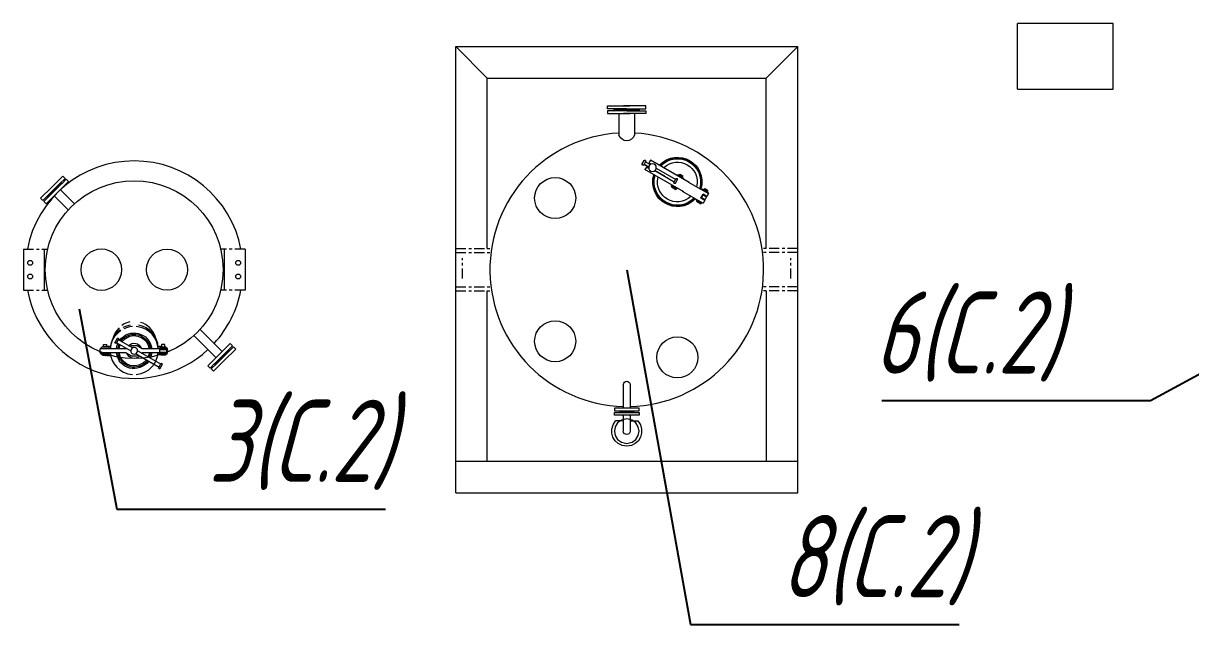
# Model space of a CAD drawing. Header units: millimetres. Extents: x -14296 to 10264, y -13087 to -5602.
# Drawn here: x -1517.36 to -1474.7, y -12629.27 to -12607.3 of the extents above; entities that cross this region are included whole.
import ezdxf
from ezdxf import colors
from ezdxf.entities.mleader import LeaderData, LeaderLine
from ezdxf.math import Vec2, Vec3

# ---------------------------------------------------------------- set-up
doc = ezdxf.new("R2010")
doc.units = ezdxf.units.MM
doc.linetypes.add('CENTER2', pattern=[1.125, 0.75, -0.125, 0.125, -0.125])
for name, color, linetype, lineweight in [('Линия выноска', 137, 'Continuous', 25), ('Строительный', 251, 'Continuous', 13), ('Технологическое', 156, 'Continuous', 18)]:
    doc.layers.add(name, color=color, linetype=linetype, lineweight=lineweight)
doc.styles.add('Simplex', font='simplex.shx', dxfattribs={"width": 0.7, "oblique": 15})

# ---------------------------------------------------------------- blocks, each defined once
blk = doc.blocks.new('A$C6D8F15C8')
at = {"linetype": 'Continuous'}
blk.add_circle((0, 0), 1.5, dxfattribs=at)
blk = doc.blocks.new('_None')

msp = doc.modelspace()

# ---------------------------------------------------------------- linework, layer by layer
at = {"layer": 'Строительный'}
for p, q in [((-1481.03241, -12609.70291), (-1481.03241, -12607.30291)), ((-1477.53241, -12607.30291), (-1481.03241, -12607.30291)), ((-1477.53241, -12609.70291), (-1477.53241, -12607.30291)), ((-1501.55741, -12624.45291), (-1501.55741, -12608.15291)), ((-1501.55741, -12608.15291), (-1489.05741, -12608.15291)), ((-1501.55741, -12608.15291), (-1500.40741, -12609.30291)), ((-1490.20741, -12609.30291), (-1489.05741, -12608.15291)), ((-1489.05741, -12624.45291), (-1489.05741, -12608.15291)), ((-1500.40741, -12615.52791), (-1500.40741, -12609.30291)), ((-1500.40741, -12609.30291), (-1490.20741, -12609.30291)), ((-1490.20741, -12615.52791), (-1490.20741, -12609.30291)), ((-1481.03241, -12609.70291), (-1477.53241, -12609.70291)), ((-1500.40741, -12623.30291), (-1500.40741, -12617.07791)), ((-1490.20741, -12617.07791), (-1490.20741, -12623.30291)), ((-1501.55741, -12623.30291), (-1489.05741, -12623.30291)), ((-1501.55741, -12624.45291), (-1489.05741, -12624.45291))]:
    msp.add_line(p, q, dxfattribs=at)
at = {"layer": 'Технологическое', "ltscale": 0.3}
for p, q in [((-1516.32249, -12613.28783), (-1515.9159, -12612.88124)), ((-1516.23056, -12613.60603), (-1515.71084, -12613.0863)), ((-1516.03611, -12613.17116), (-1515.83105, -12612.9661)), ((-1515.94419, -12613.14994), (-1515.79569, -12613.00145)), ((-1515.83105, -12612.9661), (-1515.9159, -12612.88124)), ((-1515.79569, -12613.00145), (-1515.71084, -12613.0863)), ((-1516.32249, -12613.28783), (-1516.72907, -12613.69442)), ((-1516.03611, -12613.17116), (-1516.64422, -12613.77927)), ((-1515.94764, -12613.15339), (-1516.60887, -12613.81462)), ((-1516.0149, -12613.19237), (-1516.45684, -12613.63431)), ((-1516.0149, -12613.19237), (-1516.03611, -12613.17116)), ((-1516.0149, -12613.19237), (-1515.97601, -12613.15348)), ((-1515.48958, -12613.89446), (-1516.00429, -12613.37975)), ((-1515.94764, -12613.15339), (-1515.97601, -12613.15348)), ((-1515.94764, -12613.15339), (-1515.94419, -12613.14994)), ((-1516.64422, -12613.77927), (-1516.72907, -12613.69442)), ((-1516.60887, -12613.81462), (-1516.52401, -12613.89948)), ((-1516.23056, -12613.60603), (-1516.52401, -12613.89948)), ((-1516.45692, -12613.66268), (-1516.45684, -12613.63431)), ((-1516.41795, -12613.59542), (-1516.43916, -12613.57421)), ((-1515.71585, -12614.12074), (-1516.23056, -12613.60603)), ((-1510.89896, -12618.48508), (-1510.09264, -12619.29141)), ((-1511.12523, -12618.71136), (-1510.31891, -12619.51768)), ((-1510.37557, -12619.74404), (-1509.71434, -12619.08281)), ((-1510.09264, -12619.29141), (-1509.79919, -12618.99796)), ((-1509.71434, -12619.08281), (-1509.79919, -12618.99796)), ((-1510.09264, -12619.29141), (-1510.61236, -12619.81113)), ((-1510.30831, -12619.70506), (-1509.86636, -12619.26312)), ((-1510.28709, -12619.72628), (-1509.67898, -12619.11816)), ((-1510.00071, -12619.6096), (-1509.59413, -12619.20302)), ((-1509.90525, -12619.30201), (-1509.88404, -12619.32323)), ((-1509.86628, -12619.23475), (-1509.86636, -12619.26312)), ((-1509.67898, -12619.11816), (-1509.59413, -12619.20302)), ((-1510.52751, -12619.89598), (-1510.61236, -12619.81113)), ((-1510.37902, -12619.74749), (-1510.52751, -12619.89598)), ((-1510.28709, -12619.72628), (-1510.49215, -12619.93134)), ((-1510.49215, -12619.93134), (-1510.4073, -12620.01619)), ((-1510.00071, -12619.6096), (-1510.4073, -12620.01619)), ((-1510.37557, -12619.74404), (-1510.37902, -12619.74749)), ((-1510.37557, -12619.74404), (-1510.3472, -12619.74395)), ((-1510.30831, -12619.70506), (-1510.3472, -12619.74395)), ((-1510.30831, -12619.70506), (-1510.28709, -12619.72628))]:
    msp.add_line(p, q, dxfattribs=at)
at = {"layer": 'Технологическое', "linetype": 'CENTER2', "ltscale": 0.5}
for p, q in [((-1517.35741, -12615.55291), (-1516.46968, -12615.55291)), ((-1509.25741, -12615.55291), (-1510.14513, -12615.55291)), ((-1501.55741, -12617.07791), (-1501.55741, -12615.52791)), ((-1501.55741, -12615.52791), (-1500.24698, -12615.52791)), ((-1489.05741, -12615.52791), (-1490.36783, -12615.52791)), ((-1489.05741, -12617.07791), (-1489.05741, -12615.52791)), ((-1501.55741, -12615.67791), (-1500.24698, -12615.67791)), ((-1501.30741, -12616.62921), (-1501.30741, -12615.88812)), ((-1489.05741, -12615.67791), (-1490.36783, -12615.67791)), ((-1489.30741, -12616.62921), (-1489.30741, -12615.88812)), ((-1501.55741, -12616.92791), (-1500.24698, -12616.92791)), ((-1489.05741, -12616.92791), (-1490.36783, -12616.92791)), ((-1517.35741, -12617.05291), (-1516.46968, -12617.05291)), ((-1509.25741, -12617.05291), (-1510.14513, -12617.05291)), ((-1501.55741, -12617.07791), (-1500.24698, -12617.07791)), ((-1489.05741, -12617.07791), (-1490.36783, -12617.07791))]:
    msp.add_line(p, q, dxfattribs=at)
at = {"layer": 'Технологическое'}
for p, q in [((-1517.35741, -12615.55291), (-1517.35741, -12617.05291)), ((-1516.60008, -12615.55291), (-1516.60008, -12617.05291)), ((-1510.01474, -12615.55291), (-1510.01474, -12617.05291)), ((-1509.25741, -12615.55291), (-1509.25741, -12617.05291))]:
    msp.add_line(p, q, dxfattribs=at)
at = {"layer": 'Технологическое', "linetype": 'Continuous'}
for points in [[(-1496.00801, -12610.42023), (-1496.00801, -12610.32193), (-1495.19658, -12610.32193)], [(-1495.30741, -12610.42023), (-1496.00801, -12610.42023)], [(-1496.00801, -12610.50176), (-1496.00801, -12610.60004), (-1495.4308, -12610.60004)], [(-1495.30741, -12610.50176), (-1496.00801, -12610.50176)], [(-1495.78843, -12610.42023), (-1495.75913, -12610.4516), (-1495.2154, -12610.4516)], [(-1495.78843, -12610.50176), (-1495.75913, -12610.47042)], [(-1495.75913, -12610.4516), (-1495.75913, -12610.47042)], [(-1494.8578, -12610.47042), (-1495.75913, -12610.47042)], [(-1494.60891, -12610.42023), (-1494.60891, -12610.32193), (-1495.42035, -12610.32193)], [(-1494.82853, -12610.42023), (-1494.8578, -12610.4516), (-1495.40152, -12610.4516)], [(-1495.30741, -12610.42023), (-1494.60891, -12610.42023)], [(-1495.30741, -12610.50176), (-1494.60891, -12610.50176)], [(-1494.60891, -12610.50176), (-1494.60891, -12610.60004), (-1495.18613, -12610.60004)], [(-1494.8578, -12610.4516), (-1494.8578, -12610.47042)], [(-1494.82853, -12610.50176), (-1494.8578, -12610.47042)], [(-1496.00801, -12610.60004), (-1495.19658, -12610.60004)], [(-1495.59394, -12610.60004), (-1495.59394, -12611.38428)], [(-1494.60891, -12610.60004), (-1495.42035, -12610.60004)], [(-1495.02302, -12610.60004), (-1495.02302, -12611.38428)], [(-1495.30741, -12611.59132), (-1495.30741, -12611.59341)], [(-1494.61991, -12612.3472), (-1494.6889, -12612.46849), (-1494.69935, -12612.47891), (-1494.71399, -12612.48309), (-1494.73073, -12612.47891), (-1494.74118, -12612.46849), (-1494.74537, -12612.45385), (-1494.74118, -12612.43918)], [(-1494.74118, -12612.43918), (-1494.67008, -12612.31792)], [(-1494.50486, -12612.55214), (-1494.67845, -12612.45176)], [(-1494.67845, -12612.45176), (-1494.50486, -12612.55214)], [(-1494.67008, -12612.31792), (-1494.65963, -12612.30536), (-1494.64499, -12612.30119), (-1494.63036, -12612.30536), (-1494.61991, -12612.31792), (-1494.61572, -12612.33253), (-1494.61991, -12612.3472)], [(-1494.58434, -12612.55214), (-1494.64081, -12612.64622)], [(-1493.22499, -12613.46395), (-1494.64081, -12612.64622)], [(-1494.62825, -12612.36393), (-1494.45469, -12612.4643)], [(-1494.58434, -12612.55214), (-1494.50486, -12612.59812)], [(-1494.44005, -12612.2991), (-1494.49441, -12612.39529)], [(-1494.49441, -12612.39529), (-1494.41496, -12612.44128)], [(-1493.02631, -12613.11676), (-1494.44005, -12612.2991)], [(-1494.27901, -12612.68181), (-1493.57007, -12613.09169)], [(-1493.9193, -12612.88884), (-1494.27901, -12612.68181)], [(-1494.22881, -12612.59603), (-1493.51986, -12613.00382)], [(-1493.45921, -12613.01638), (-1493.52824, -12613.13771), (-1493.53869, -12613.15026), (-1493.55332, -12613.15235), (-1493.57007, -12613.15026), (-1493.58052, -12613.13771), (-1493.58471, -12613.12306), (-1493.58052, -12613.10839)], [(-1493.58052, -12613.10839), (-1493.50941, -12612.98713)], [(-1493.52824, -12613.13771), (-1493.45921, -12613.01638)], [(-1493.50941, -12612.98713), (-1493.49896, -12612.97668), (-1493.48433, -12612.97246), (-1493.46969, -12612.97668), (-1493.45921, -12612.98713), (-1493.45505, -12613.00173), (-1493.45921, -12613.01638)], [(-1493.45505, -12612.84488), (-1493.4655, -12612.86165)], [(-1493.45505, -12612.84488), (-1493.45087, -12612.83656)], [(-1493.23963, -12612.9704), (-1493.45505, -12612.84488)], [(-1493.38814, -12612.87211), (-1493.45087, -12612.83656), (-1493.23544, -12612.96201)], [(-1493.37765, -12612.81983), (-1493.40277, -12612.86371)], [(-1493.36513, -12612.81774), (-1493.37765, -12612.81983), (-1493.25637, -12612.89094)], [(-1493.3672, -12612.86165), (-1493.29821, -12612.90135)], [(-1493.36513, -12612.81774), (-1493.26056, -12612.8763)], [(-1493.31492, -12612.90345), (-1493.36094, -12612.8763), (-1493.36513, -12612.87002), (-1493.36513, -12612.86371), (-1493.35883, -12612.85954), (-1493.35049, -12612.85954), (-1493.30447, -12612.88675), (-1493.30028, -12612.89303), (-1493.30028, -12612.89926), (-1493.30655, -12612.90554), (-1493.31492, -12612.90345)], [(-1493.28146, -12612.93485), (-1493.25637, -12612.89094), (-1493.26056, -12612.8763)], [(-1493.23544, -12612.96201), (-1493.25008, -12612.98713)], [(-1493.07652, -12613.08752), (-1492.31948, -12613.52456)], [(-1493.67671, -12613.22551), (-1493.66626, -12613.20877)], [(-1493.45921, -12613.35101), (-1493.67671, -12613.22551)], [(-1493.66626, -12613.2778), (-1493.66834, -12613.26524), (-1493.6537, -12613.23809)], [(-1493.60353, -12613.30292), (-1493.66834, -12613.26524), (-1493.49685, -12613.36562)], [(-1493.66626, -12613.2778), (-1493.50941, -12613.36771)], [(-1493.50941, -12613.36771), (-1493.49685, -12613.36562), (-1493.48014, -12613.33844)], [(-1493.45921, -12613.35101), (-1493.44876, -12613.33425)], [(-1493.27727, -12613.43464), (-1492.51812, -12613.87176)], [(-1492.54743, -12613.3698), (-1492.55577, -12613.38866)], [(-1492.34038, -12613.51205), (-1492.32574, -12613.48693), (-1492.54113, -12613.36148), (-1492.54743, -12613.3698)], [(-1492.32993, -12613.49528), (-1492.54743, -12613.3698)], [(-1492.46795, -12613.34684), (-1492.49304, -12613.38866)], [(-1492.45539, -12613.34266), (-1492.46795, -12613.34684), (-1492.34875, -12613.41586)], [(-1492.45958, -12613.38653), (-1492.38847, -12613.42627)], [(-1492.45539, -12613.34266), (-1492.35083, -12613.40122)], [(-1492.40522, -12613.42836), (-1492.4512, -12613.40122), (-1492.45539, -12613.39703), (-1492.45539, -12613.38866), (-1492.44913, -12613.38447), (-1492.44075, -12613.38447), (-1492.39477, -12613.41167), (-1492.39058, -12613.4179), (-1492.39058, -12613.42627), (-1492.39684, -12613.43046), (-1492.40522, -12613.42836)], [(-1492.31948, -12613.52456), (-1492.37802, -12613.62912)], [(-1492.37176, -12613.45977), (-1492.34875, -12613.41586), (-1492.35083, -12613.40122)], [(-1492.32993, -12613.49528), (-1492.34038, -12613.51205)], [(-1492.76701, -12613.75045), (-1492.75656, -12613.73369)], [(-1492.54951, -12613.87593), (-1492.76701, -12613.75045)], [(-1492.744, -12613.76301), (-1492.76075, -12613.79016)], [(-1492.58715, -12613.89053), (-1492.76075, -12613.79016), (-1492.75656, -12613.80273)], [(-1492.75656, -12613.80273), (-1492.59971, -12613.89263)], [(-1492.59971, -12613.89263), (-1492.58715, -12613.89053), (-1492.57252, -12613.86339)], [(-1492.53279, -12613.57893), (-1492.5265, -12613.56642), (-1492.5976, -12613.68768), (-1492.51605, -12613.54969)], [(-1492.4575, -12613.7672), (-1492.5976, -12613.68768)], [(-1492.38847, -12613.64589), (-1492.44913, -12613.75045), (-1492.58715, -12613.67099)], [(-1492.54951, -12613.87593), (-1492.53906, -12613.8592)], [(-1492.38847, -12613.64589), (-1492.5265, -12613.56642)], [(-1492.52231, -12613.55807), (-1492.42612, -12613.61243), (-1492.42193, -12613.60407)], [(-1492.51812, -12613.71073), (-1492.52231, -12613.71908)], [(-1492.4575, -12613.7672), (-1492.51812, -12613.87176)], [(-1492.37802, -12613.62912), (-1492.51605, -12613.54969)], [(-1492.49722, -12613.73369), (-1492.50141, -12613.74206)], [(-1492.45331, -12613.59779), (-1492.4575, -12613.60616)], [(-1495.43291, -12620.49432), (-1495.43291, -12621.36217)], [(-1495.18402, -12620.49432), (-1495.18402, -12621.36217)], [(-1494.8578, -12621.36217), (-1495.75913, -12621.36217), (-1495.75913, -12621.46255)], [(-1495.75913, -12621.46255), (-1494.8578, -12621.46255)], [(-1495.75913, -12621.52114), (-1494.8578, -12621.52114)], [(-1494.8578, -12621.62152), (-1495.75913, -12621.62152), (-1495.75913, -12621.52114)], [(-1495.5793, -12621.46255), (-1495.55837, -12621.48141)], [(-1495.5793, -12621.52114), (-1495.55837, -12621.50229)], [(-1495.05855, -12621.48141), (-1495.55837, -12621.48141)], [(-1495.55837, -12621.50229), (-1495.55837, -12621.48141)], [(-1495.05855, -12621.50229), (-1495.55837, -12621.50229)], [(-1495.18402, -12621.36217), (-1495.43291, -12621.36217)], [(-1495.43291, -12621.62152), (-1495.43291, -12622.20291)], [(-1495.18402, -12621.62152), (-1495.43291, -12621.62152)], [(-1495.43291, -12621.63825), (-1495.43291, -12621.62152), (-1495.43291, -12621.63407)], [(-1495.18402, -12621.62152), (-1495.18402, -12622.20291)], [(-1495.18402, -12621.63825), (-1495.18402, -12621.62152), (-1495.18402, -12621.63407)], [(-1495.03766, -12621.46255), (-1495.05855, -12621.48141)], [(-1495.05855, -12621.50229), (-1495.05855, -12621.48141)], [(-1495.03766, -12621.52114), (-1495.05855, -12621.50229)], [(-1494.8578, -12621.46255), (-1494.8578, -12621.36217)], [(-1494.8578, -12621.52114), (-1494.8578, -12621.62152)], [(-1495.43291, -12621.83065), (-1495.71522, -12621.83065)], [(-1495.18402, -12621.83065), (-1494.90171, -12621.83065)]]:
    msp.add_lwpolyline(points, dxfattribs=at)
at = {"layer": 'Технологическое'}
for points in [[(-1513.46568, -12618.21362), (-1513.57258, -12618.24271), (-1513.66972, -12618.28388), (-1513.76393, -12618.34025)], [(-1513.85697, -12618.42832), (-1513.92821, -12618.50718), (-1513.98942, -12618.58975), (-1514.034, -12618.6812), (-1514.07046, -12618.78124)], [(-1513.45365, -12618.32851), (-1513.58765, -12618.36192), (-1513.71889, -12618.41899)], [(-1513.37248, -12618.37789), (-1513.48073, -12618.39516), (-1513.58765, -12618.42426), (-1513.68979, -12618.46357)], [(-1514.4268, -12619.11926), (-1514.42568, -12619.03668), (-1514.30603, -12619.03848)], [(-1514.30554, -12619.11762), (-1514.30603, -12619.03848)], [(-1514.01464, -12618.97495), (-1513.91325, -12618.80202)], [(-1513.96162, -12619.00379), (-1514.01464, -12618.97495)], [(-1513.96162, -12619.00379), (-1513.86024, -12618.8309), (-1513.91325, -12618.80202)], [(-1513.95635, -12619.19738), (-1513.93726, -12619.0941), (-1513.89954, -12618.99535)], [(-1513.94233, -12618.97127), (-1513.43403, -12619.26229)], [(-1513.90587, -12619.196), (-1513.88472, -12619.10613), (-1513.85675, -12619.01946)], [(-1513.37448, -12619.16128), (-1513.88114, -12618.86687)], [(-1513.86036, -12619.19643), (-1513.844, -12619.11683), (-1513.81741, -12619.04197)], [(-1512.30814, -12619.0395), (-1512.30765, -12619.11864)], [(-1512.18847, -12619.04127), (-1512.30814, -12619.0395)], [(-1512.18802, -12619.1205), (-1512.18847, -12619.04127)], [(-1513.56557, -12619.19679), (-1514.55096, -12619.19846)], [(-1514.54887, -12619.33654), (-1514.54937, -12619.19505)], [(-1513.59713, -12619.33581), (-1514.54887, -12619.33654)], [(-1514.46057, -12619.42342), (-1514.50541, -12619.38588), (-1514.53706, -12619.33789)], [(-1514.53411, -12619.198), (-1514.50845, -12619.15182), (-1514.47224, -12619.11883), (-1514.42747, -12619.09403)], [(-1514.24432, -12619.13788), (-1514.49365, -12619.13792)], [(-1514.24405, -12619.39557), (-1514.49334, -12619.39567)], [(-1514.2646, -12619.13671), (-1514.26502, -12619.11992), (-1514.46726, -12619.117), (-1514.465, -12619.13884)], [(-1514.4597, -12619.39472), (-1514.45878, -12619.42842), (-1514.27861, -12619.42517), (-1514.2777, -12619.39652)], [(-1514.28704, -12619.4254), (-1514.32704, -12619.43998), (-1514.3673, -12619.44612), (-1514.41121, -12619.44228), (-1514.45035, -12619.42819)], [(-1514.3086, -12619.4361), (-1514.17215, -12619.43742)], [(-1514.30442, -12619.09739), (-1514.17135, -12619.09712)], [(-1514.30442, -12619.09739), (-1514.26163, -12619.1215), (-1514.22705, -12619.15422), (-1514.20225, -12619.19905)], [(-1514.20355, -12619.33555), (-1514.23584, -12619.38696), (-1514.27702, -12619.42175)], [(-1513.59713, -12619.33581), (-1513.40374, -12619.44675), (-1513.20494, -12619.44806)], [(-1513.01303, -12619.19689), (-1513.20302, -12619.0875), (-1513.40681, -12619.08805), (-1513.45502, -12619.11125)], [(-1513.2441, -12619.37165), (-1513.16879, -12619.41505)], [(-1513.20494, -12619.44806), (-1513.16011, -12619.42326)], [(-1512.3391, -12619.75627), (-1513.18454, -12619.27061)], [(-1513.16879, -12619.41505), (-1512.40024, -12619.8607)], [(-1513.03913, -12619.35089), (-1513.01592, -12619.33679)], [(-1512.36743, -12619.33588), (-1513.01592, -12619.33679)], [(-1512.36795, -12619.19445), (-1513.01303, -12619.19689)], [(-1512.75821, -12619.33647), (-1512.77457, -12619.41607), (-1512.80116, -12619.49093)], [(-1512.71271, -12619.33693), (-1512.73046, -12619.42835), (-1512.76182, -12619.51344)], [(-1512.66222, -12619.33552), (-1512.6813, -12619.4388), (-1512.71565, -12619.53913)], [(-1512.33829, -12619.41594), (-1512.44271, -12619.41712)], [(-1512.30606, -12619.11522), (-1512.43916, -12619.11557)], [(-1512.36809, -12619.37297), (-1512.39268, -12619.33665)], [(-1512.38978, -12619.19675), (-1512.36886, -12619.16072)], [(-1512.36795, -12619.19445), (-1512.1286, -12619.19797)], [(-1512.36397, -12619.39981), (-1512.36777, -12619.14054), (-1512.12685, -12619.1407), (-1512.1281, -12619.40181), (-1512.36397, -12619.39981)], [(-1512.36743, -12619.33588), (-1512.12653, -12619.33607)], [(-1512.36634, -12619.3157), (-1512.12542, -12619.31586)], [(-1512.36567, -12619.21624), (-1512.12816, -12619.21488)], [(-1512.34747, -12619.14169), (-1512.34633, -12619.1214), (-1512.14594, -12619.11929), (-1512.14708, -12619.13959)], [(-1512.15678, -12619.40095), (-1512.15767, -12619.42954), (-1512.33624, -12619.42937), (-1512.34036, -12619.40253)], [(-1512.12798, -12619.16097), (-1512.09995, -12619.19889), (-1512.08859, -12619.24574), (-1512.08904, -12619.29121), (-1512.10133, -12619.33541), (-1512.12727, -12619.37319)], [(-1512.42118, -12619.89661), (-1512.3198, -12619.72371), (-1512.26679, -12619.75259)], [(-1512.42118, -12619.89661), (-1512.36817, -12619.92548)], [(-1512.36817, -12619.92548), (-1512.26679, -12619.75259)]]:
    msp.add_lwpolyline(points, dxfattribs=at)
for centre, radius in [((-1513.30741, -12616.30291), 3.25), ((-1517.10741, -12616.05291), 0.09), ((-1509.50741, -12616.05291), 0.09), ((-1517.10741, -12616.55291), 0.09), ((-1509.50741, -12616.55291), 0.09)]:
    msp.add_circle(centre, radius, dxfattribs=at)
for centre, radius, start, end in [((-1495.30741, -12616.30291), 5, 93.285222, 268.561743), ((-1495.30741, -12616.30291), 5, 271.414067, 86.739392), ((-1513.30741, -12616.30291), 3.97397, 10.878575, 169.121425), ((-1513.30741, -12616.30291), 3.97397, 190.878575, 312.692532), ((-1513.30741, -12616.30291), 3.97397, 317.307468, 349.121425)]:
    msp.add_arc(centre, radius, start, end, dxfattribs=at)
at = {"layer": 'Технологическое', "linetype": 'Continuous'}
for points in [[(-1495.02302, -12611.38428), (-1495.12084, -12611.66006), (-1495.49598, -12611.65919), (-1495.59394, -12611.38428)], [(-1494.11798, -12612.48728), (-1493.449, -12611.79697), (-1492.33629, -12612.43835), (-1492.5976, -12613.36357)], [(-1494.0866, -12612.50404), (-1493.44161, -12611.85393), (-1492.38762, -12612.46453), (-1492.62898, -12613.34684)], [(-1494.07407, -12612.51242), (-1493.44124, -12611.87836), (-1492.41073, -12612.47249), (-1492.64151, -12613.33844)], [(-1493.96113, -12612.57724), (-1493.42677, -12612.07797), (-1492.59049, -12612.56152), (-1492.75445, -12613.27361)], [(-1492.79836, -12613.71073), (-1493.47003, -12614.39969), (-1494.58032, -12613.7543), (-1494.31666, -12612.83238)], [(-1492.82974, -12613.69187), (-1493.46904, -12614.34401), (-1494.52872, -12613.73255), (-1494.28739, -12612.85116)], [(-1492.8423, -12613.68559), (-1493.47636, -12614.31773), (-1494.5071, -12613.72171), (-1494.27275, -12612.85744)], [(-1492.95521, -12613.6208), (-1493.49314, -12614.11692), (-1494.32309, -12613.6359), (-1494.16189, -12612.9223)], [(-1495.43291, -12620.49432), (-1495.41616, -12620.3399), (-1495.20077, -12620.3399), (-1495.18402, -12620.49432)], [(-1495.18402, -12622.20291), (-1495.19154, -12622.36679), (-1495.42542, -12622.36679), (-1495.43291, -12622.20291)]]:
    msp.add_open_spline(points, degree=3, dxfattribs=at)
for points in [[(-1494.36683, -12612.71317), (-1494.55261, -12612.70174), (-1494.55261, -12612.44434), (-1494.36683, -12612.4329), (-1494.18109, -12612.44434), (-1494.18109, -12612.70174), (-1494.36683, -12612.71317)], [(-1492.59134, -12613.67931), (-1492.59134, -12613.67931), (-1492.49722, -12613.73369), (-1492.49722, -12613.73369), (-1492.49722, -12613.73369), (-1492.59134, -12613.67931), (-1492.59134, -12613.67931)], [(-1494.90171, -12621.83065), (-1494.58447, -12622.1905), (-1494.82584, -12622.74311), (-1495.30741, -12622.75288), (-1495.78986, -12622.7442), (-1496.03272, -12622.19391), (-1495.71522, -12621.83065)], [(-1495.30741, -12622.6525), (-1495.90811, -12622.62034), (-1495.90621, -12621.78293), (-1495.30741, -12621.75114), (-1494.71147, -12621.78406), (-1494.70956, -12622.61921), (-1495.30741, -12622.6525)]]:
    msp.add_open_spline(points, degree=3, knots=[0, 0, 0, 0, 1, 1, 1, 2, 2, 2, 2], dxfattribs=at)
at = {"layer": 'Технологическое'}
for points in [[(-1512.5341, -12618.76802), (-1512.61262, -12618.50684), (-1512.81732, -12618.30625), (-1513.07698, -12618.22765)], [(-1513.79422, -12618.52471), (-1514.04449, -12618.70076), (-1514.1674, -12618.94882), (-1514.18306, -12619.19784)], [(-1513.81833, -12618.49334), (-1514.03144, -12618.64856), (-1514.17008, -12618.90336), (-1514.17702, -12619.16748)], [(-1513.8384, -12618.89092), (-1513.48815, -12618.40807), (-1512.74191, -12618.59488), (-1512.65933, -12619.19561)], [(-1513.79561, -12618.91503), (-1513.46448, -12618.47551), (-1512.78888, -12618.6505), (-1512.70982, -12619.19702)], [(-1513.75627, -12618.93754), (-1513.45606, -12618.53343), (-1512.82407, -12618.70016), (-1512.75531, -12619.19656)], [(-1512.42879, -12619.19468), (-1512.45436, -12618.80696), (-1512.72285, -12618.43526), (-1513.23438, -12618.37996)], [(-1512.42851, -12619.15499), (-1512.44532, -12618.7396), (-1512.74808, -12618.39811), (-1513.15541, -12618.32657)], [(-1513.51147, -12619.08077), (-1513.37058, -12618.929), (-1513.11651, -12618.97725), (-1513.04898, -12619.17596)], [(-1514.18081, -12619.33626), (-1514.14364, -12619.72693), (-1513.84734, -12620.08696), (-1513.3716, -12620.13491)], [(-1512.77678, -12619.64356), (-1513.13221, -12620.12358), (-1513.88361, -12619.93785), (-1513.95426, -12619.33545)], [(-1512.81957, -12619.61945), (-1513.15547, -12620.05658), (-1513.82776, -12619.88536), (-1513.90538, -12619.33749)], [(-1512.85891, -12619.59694), (-1513.17396, -12619.99532), (-1513.78068, -12619.83746), (-1513.85987, -12619.33792)], [(-1513.1071, -12619.45213), (-1513.25066, -12619.61266), (-1513.50139, -12619.54828), (-1513.57145, -12619.35194)], [(-1513.23513, -12620.13355), (-1512.73141, -12620.07861), (-1512.46307, -12619.71719), (-1512.43021, -12619.33597)]]:
    msp.add_open_spline(points, degree=3, dxfattribs=at)
msp.add_open_spline([(-1513.25509, -12619.15464), (-1513.10385, -12619.22807), (-1513.21556, -12619.4469), (-1513.36011, -12619.37987), (-1513.50737, -12619.31312), (-1513.41014, -12619.08315), (-1513.25509, -12619.15464)], degree=3, knots=[0, 0, 0, 0, 1, 1, 1, 2, 2, 2, 2], dxfattribs=at)

# ---------------------------------------------------------------- block references
at = {"layer": 'Технологическое', "yscale": 0.5, "zscale": 0.5}
for p, xscale, rotation in [((-1497.9237, -12613.68662), 0.5, 0.1013760418569611), ((-1514.50741, -12616.30291), -0.5, 90), ((-1512.10741, -12616.30291), 0.5, 270), ((-1497.9237, -12618.91921), 0.5, 0.1013760418569611), ((-1493.45741, -12619.5072), 0.5, 0.1013760418569611)]:
    msp.add_blockref('A$C6D8F15C8', p, dxfattribs=dict(at, xscale=xscale, rotation=rotation))

# ---------------------------------------------------------------- leaders
at = {"layer": 'Линия выноска'}
ml = msp.add_multileader_mtext('Standard', dxfattribs=at)
ml.set_content('{\\W0.7;8(С.2)}', color=2, style='Simplex')
ml.set_leader_properties()
ml.set_arrow_properties(name='NONE')
ml.build(insert=Vec2(0, 0))
ml.multileader.update_dxf_attribs({"text_left_attachment_type": 6, "text_right_attachment_type": 6, "dogleg_length": 0})
ctx = ml.context
ctx.base_point, ctx.char_height, ctx.plane_origin = Vec3(-1492.97914, -12629.27262), 3, Vec3(-1422.82886, -12649.42372)
ctx.left_attachment, ctx.right_attachment, ctx.text_align_type = 6, 6, 1
notes = []
notes.append((ctx, [(1, (1, 1, 0), (-1492.97914, -12629.27262), (1, 0), 0, [(1, [(-1495.30741, -12616.30291)], 0, [])])]))
ctx.mtext.insert, ctx.mtext.alignment, ctx.mtext.flow_direction = Vec3(-1486.24947, -12625.27262), 2, 5
ml = msp.add_multileader_mtext('Standard', dxfattribs=at)
ml.set_content('{\\W0.7;6(С.2)}', color=2, style='Simplex')
ml.set_leader_properties()
ml.set_arrow_properties(name='NONE')
ml.build(insert=Vec2(0, 0))
ml.multileader.update_dxf_attribs({"text_left_attachment_type": 6, "text_right_attachment_type": 6, "dogleg_length": 0})
ctx = ml.context
ctx.base_point, ctx.char_height, ctx.plane_origin = Vec3(-1489.56574, -12621.09873), 3, Vec3(-1422.82886, -12638.43959)
ctx.left_attachment, ctx.right_attachment, ctx.text_align_type = 6, 6, 1
notes.append((ctx, [(0, (1, 1, 0), (-1476.16812, -12621.09873), (-1, 0), 0, [(1, [(-1467.30741, -12616.27612)], 0, [])])]))
ctx.mtext.insert, ctx.mtext.alignment, ctx.mtext.flow_direction = Vec3(-1482.86693, -12617.09873), 2, 5
ml = msp.add_multileader_mtext('Standard', dxfattribs=at)
ml.set_content('3(С.2)', color=2, style='Simplex')
ml.set_leader_properties()
ml.set_arrow_properties(name='NONE')
ml.build(insert=Vec2(0, 0))
ml.multileader.update_dxf_attribs({"text_left_attachment_type": 6, "text_right_attachment_type": 6, "dogleg_length": 0})
ctx = ml.context
ctx.base_point, ctx.char_height, ctx.plane_origin = Vec3(-1513.93876, -12625.05605), 3, Vec3(-1450.30741, -12649.42372)
ctx.left_attachment, ctx.right_attachment, ctx.text_align_type = 6, 6, 1
notes.append((ctx, [(1, (1, 1, 0), (-1513.93876, -12625.05605), (1, 0), 0, [(1, [(-1515.318, -12617.73488)], 0, [])])]))
ctx.mtext.insert, ctx.mtext.alignment, ctx.mtext.flow_direction = Vec3(-1507.20909, -12621.05605), 2, 5
for ctx, leaders in notes:
    for number, flags, end, landing, length, lines in leaders:
        leader = LeaderData()
        leader.index, (leader.has_last_leader_line, leader.has_dogleg_vector, leader.attachment_direction) = number, flags
        leader.last_leader_point, leader.dogleg_vector, leader.dogleg_length = Vec3(end), Vec3(landing), length
        for number, points, colour, breaks in lines:
            line = LeaderLine()
            line.index, line.vertices, line.color, line.breaks = number, Vec3.list(points), colors.encode_raw_color(colour), breaks
            leader.lines.append(line)
        ctx.leaders.append(leader)

doc.saveas('drawing.dxf')
